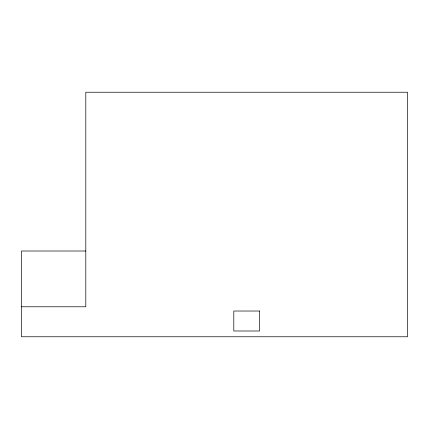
<?xml version="1.0" encoding="UTF-8"?>
<svg xmlns="http://www.w3.org/2000/svg" width="429" height="429" viewBox="0 0 429 429"><rect width="100%" height="100%" fill="white"/><g stroke="black" fill="none" stroke-linecap="round" stroke-linejoin="round"><path stroke-width="0.64" d="M85.8 251.008L21.45 251.008L21.45 336.765L407.55 336.765L407.55 92.235L85.8 92.235L85.8 306.778L21.45 306.778M259.545 311.025L233.805 311.025L233.805 330.995L259.545 330.995L259.545 311.025"/></g></svg>
